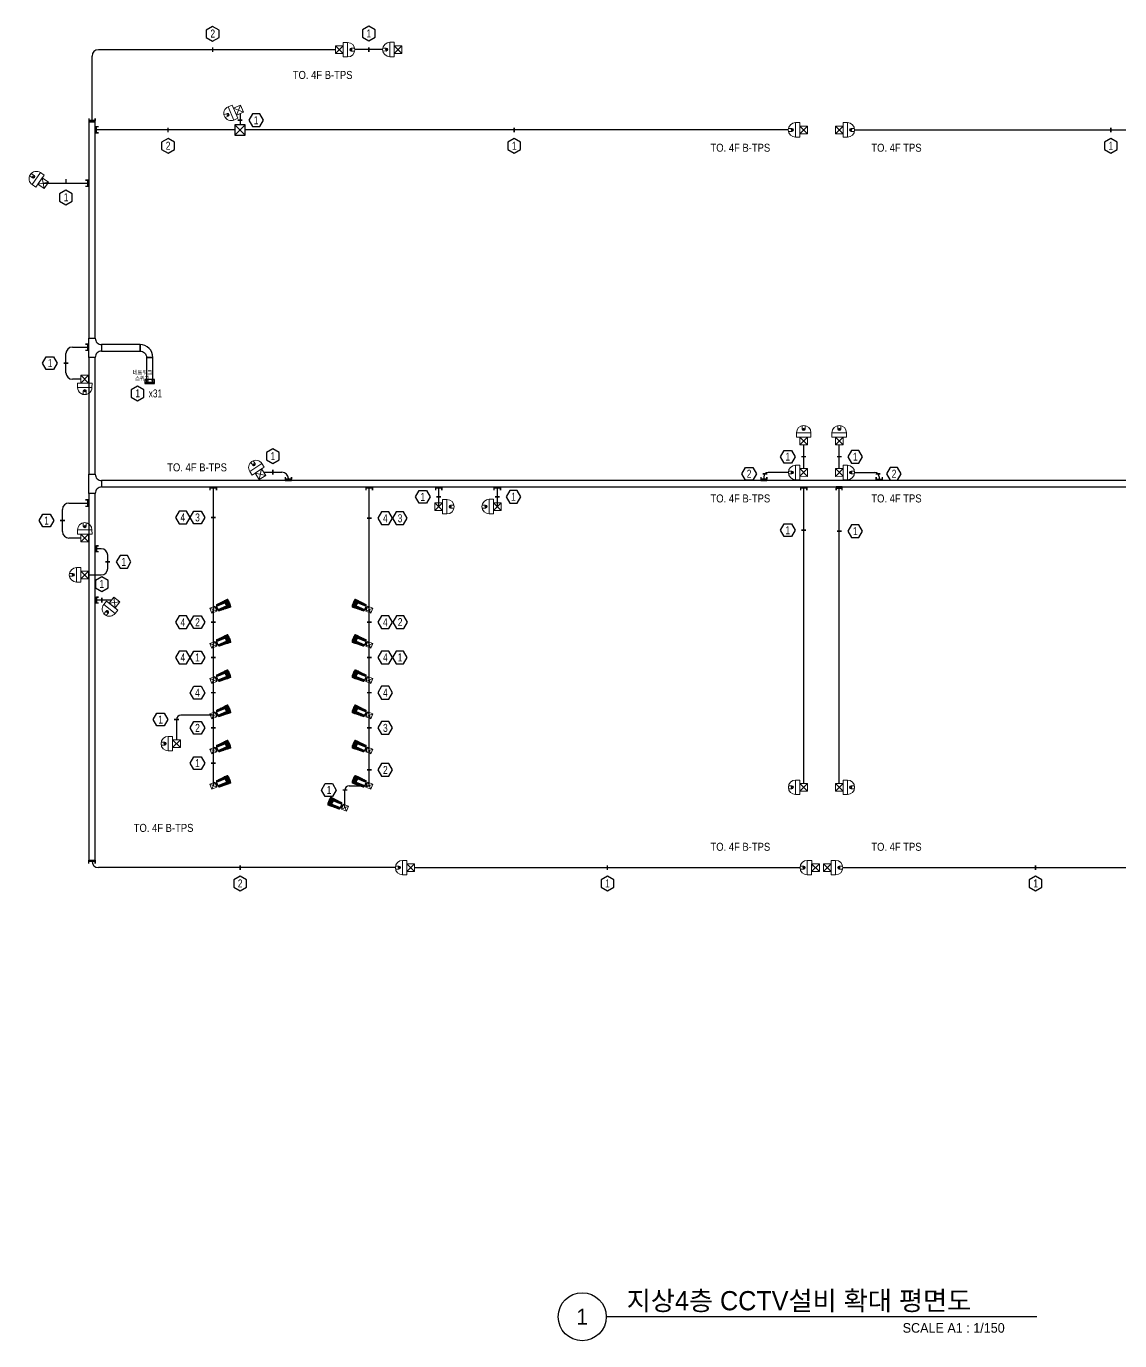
# Model space of a CAD drawing. Header units: millimetres. Extents: x 89860 to 502050, y -351975 to 882300.
# Drawn here: x 272213 to 323415, y 360825 to 422404 of the extents above; entities that cross this region are included whole.
import ezdxf
from ezdxf.enums import TextEntityAlignment as Align

# ---------------------------------------------------------------- set-up
doc = ezdxf.new("R2010")
doc.units = ezdxf.units.MM
doc.header["$LTSCALE"] = 150
doc.set_wipeout_variables(frame=1)
doc.linetypes.add('D1', pattern=[3, 1, -1, 1])
doc.layers.get('0').update_dxf_attribs({"lineweight": 0})
doc.layers.add('-----16 CCTV', color=3, linetype='Continuous', lineweight=0)
for name, color, linetype in [('-----17 CCTV Cable', 4, 'Continuous'), ('-----20 General Symbol', 3, 'Continuous'), ('-----27 Communication Cable Tray', 2, 'Continuous'), ('-----29 Indicator', 1, 'Continuous'), ('-----30 Text', 2, 'Continuous'), ('-----41 Drawing Title', 2, 'Continuous')]:
    doc.layers.add(name, color=color, linetype=linetype)
doc.styles.add('ELEC', font='')
doc.styles.get('ELEC').set_extended_font_data('Dotum')

# ---------------------------------------------------------------- blocks, each defined once
blk = doc.blocks.new('Dome Camera')
at = {"layer": '-----16 CCTV', "linetype": 'Continuous'}
for p, q in [((-180, 180), (180, -180)), ((180, 180), (-180, -180)), ((339, -180), (-339, -180)), ((-339, -180), (-339, -383)), ((-339, -383), (339, -383)), ((339, -383), (339, -180))]:
    blk.add_line(p, q, dxfattribs=at)
at = {"layer": '-----16 CCTV', "linetype": 'Continuous', "lineweight": 0}
for p, q in [((-339, -180), (339, -180)), ((-339, -383), (-339, -180)), ((-68, -553), (-68, -715)), ((68, -553), (68, -715)), ((339, -180), (339, -383))]:
    blk.add_line(p, q, dxfattribs=at)
at = {"layer": '-----16 CCTV', "linetype": 'Continuous'}
blk.add_lwpolyline([(180, 180), (-180, 180), (-180, -180), (180, -180)], close=True, dxfattribs=at)
blk.add_lwpolyline([(-68, -715), (-68, -553, -1), (68, -553), (68, -715)], format="xyb", dxfattribs=at)
at = {"layer": '-----16 CCTV', "linetype": 'Continuous', "lineweight": 0}
blk.add_circle((0, -553), 33.9, dxfattribs=at)
blk.add_circle((0, -553), 33.9, dxfattribs=at)
blk.add_arc((0, -383), 339, 180, 0, dxfattribs=at)
at = {"layer": '-----16 CCTV', "linetype": 'Continuous'}
blk.add_arc((0, -383), 339, 180, 0, dxfattribs=at)
blk = doc.blocks.new('O08')
blk.add_hatch(color=256).paths.add_polyline_path([(120, 51), (-120, 51), (-120, 0), (120, 0)])
blk.add_lwpolyline([(120, 127.5), (120, 0), (-120, 0), (-120, 127.5), (-120, 51), (120, 51)])
blk = doc.blocks.new('Thermal Camera')
at = {"layer": '-----16 CCTV', "transparency": 33554687}
h = blk.add_hatch(dxfattribs=at)
h.set_pattern_fill('ANSI38', color=256, scale=4, angle=368)
h.set_pattern_definition([(53, (129637.524, 55285.349), (-10.142671, 7.6430508), []), (143, (129637.524, 55285.349), (-27.9283927, 5.1434306), [31.75, -19.05])])
h.paths.add_polyline_path([(871, -222), (881, -216), (904, -120), (908, -62), (910, -9), (910, 0), (910, 9), (908, 62), (904, 120), (881, 216), (871, 222), (715, 218), (682, 208), (266, 187), (252, 181, 0.095066), (218, 94, -0.002871), (687, 95, -0.395185), (713, 70), (713, 0), (713, -70, -0.394589), (687, -95, -0.002872), (218, -94, 0.095066), (252, -181), (266, -187), (682, -208), (715, -218)])
at = {"layer": '-----16 CCTV'}
for p, q in [((-138, 138), (-138, -138)), ((138, 138), (-138, 138)), ((-138, -138), (138, 138)), ((-138, 138), (138, -138)), ((138, 138), (138, -138)), ((216, 53), (218, 86)), ((216, 53), (232, 44)), ((232, 0), (232, 44)), ((266, 187), (252, 181)), ((682, 208), (266, 187)), ((680, 78), (687, 95)), ((682, 208), (715, 218)), ((695, 62), (713, 70)), ((709, 0), (709, 69)), ((713, 0), (713, 70)), ((715, 218), (871, 222)), ((881, 216), (871, 222)), ((881, 216), (904, 120)), ((904, 120), (908, 62)), ((908, 62), (910, 9)), ((910, 9), (910, 0)), ((-138, -138), (138, -138)), ((216, -53), (232, -44)), ((216, -53), (218, -86)), ((232, 0), (232, -44)), ((266, -187), (252, -181)), ((682, -208), (266, -187)), ((680, -78), (687, -95)), ((682, -208), (715, -218)), ((695, -62), (713, -70)), ((709, 0), (709, -69)), ((713, 0), (713, -70)), ((715, -218), (871, -222)), ((881, -216), (871, -222)), ((881, -216), (904, -120)), ((904, -120), (908, -62)), ((908, -62), (910, -9)), ((910, -9), (910, 0))]:
    blk.add_line(p, q, dxfattribs=at)
at = {"layer": '-----16 CCTV', "lineweight": 13}
for p, q in [((138, -111), (138, 111)), ((218, 94), (218, 86)), ((218, 86), (680, 78)), ((695, 62), (695, 0)), ((218, -86), (680, -78)), ((218, -94), (218, -86)), ((695, -62), (695, 0))]:
    blk.add_line(p, q, dxfattribs=at)
for points in [[(138, 111), (138, 111)], [(151, 59), (151, 59)], [(151, 59), (151, 59)], [(159, 67), (159, -66)], [(217, 75), (165, 72), (165, -72), (217, -75)], [(208, 0), (208, 17)], [(208, 0), (208, -17)], [(217, 26), (232, 27)], [(151, -58), (151, -58)], [(217, -26), (232, -27)]]:
    blk.add_lwpolyline(points, dxfattribs=at)
blk.add_lwpolyline([(151, -59), (151, 59), (151, -58)], close=True, dxfattribs=at)
blk.add_lwpolyline([(151, -51, -0.298179), (157, -57), (157, 58)], format="xyb", dxfattribs=at)
for centre, radius, start, end in [((-200, 0), 356, 9.4628, 18.10039), ((149, 59), 8.39, 286.66509, 351.98602), ((170, 60), 13.2, 112.14996, 191.03428), ((217, 17), 9.34, 92.10396, 179.99455), ((463, 48), 250, 147.67125, 169.39345), ((538, -40708), 40804, 89.79124, 90.44929), ((304, -70229), 70321, 89.68911, 90.06973), ((-169, -8), 324, 341.4623, 350.9745), ((173, -59), 15.9, 172.87498, 240.25512), ((217, -17), 9.34, 180.00545, 267.89604), ((304, 70229), 70321, 269.93027, 270.31089), ((463, -48), 250, 190.60655, 212.32875), ((538, 40708), 40804, 269.55071, 270.20876)]:
    blk.add_arc(centre, radius, start, end, dxfattribs=at)
at = {"layer": '-----16 CCTV'}
for centre, radius, start, end in [((678, 61), 17, 3.87128, 82.4335), ((685, 67), 24.1, 4.13471, 89.12052), ((687, 69), 26.3, 3.65655, 89.90932), ((678, -61), 17, 277.5665, 356.12872), ((685, -67), 24.1, 270.87948, 355.86529), ((687, -69), 26.3, 270.09068, 356.34345)]:
    blk.add_arc(centre, radius, start, end, dxfattribs=at)
blk = doc.blocks.new('BOX(CCTV)')
blk.add_wipeout([(-200, 200), (-200, -200), (200, -200), (200, 200)])
at = {"layer": '-----20 General Symbol'}
for p, q in [((200, 200), (-200, -200)), ((-200, 200), (200, -200))]:
    blk.add_line(p, q, dxfattribs=at)
blk.add_lwpolyline([(-200, 200), (200, 200), (200, -200), (-200, -200)], close=True, dxfattribs=at)

msp = doc.modelspace()

# ---------------------------------------------------------------- linework, layer by layer
at = {"layer": '-----16 CCTV', "color": 3, "const_width": 0.198}
msp.add_lwpolyline([(278311, 406451), (278311, 405650), (276989, 405650), (276989, 406451)], close=True, dxfattribs=at)
at = {"layer": '-----17 CCTV Cable'}
for p, q in [((286698, 421308), (275591, 421308)), ((288900, 421314), (287600, 421309)), ((275291, 417930, 0), (275291, 421008)), ((307897, 417551), (282221, 417551)), ((311003, 417551), (343874, 417551, 0)), ((273001, 415051), (275141, 415051, 0)), ((274071, 406172), (274071, 407072)), ((274371, 407372), (275141, 407372, 0)), ((274771, 405872), (274371, 405872)), ((308620, 401680), (308619, 402800)), ((310280, 401680), (310281, 402800)), ((283327, 401514), (284186, 401514)), ((307898, 401501), (306946, 401501)), ((311002, 401501), (311954, 401501)), ((284486, 401214, 0), (284486, 401121, 0)), ((306746, 401301, 0), (306746, 401121, 0)), ((312154, 401301, 0), (312154, 401121, 0)), ((280975, 386825), (280975, 400821, 0)), ((288275, 386825), (288275, 400821, 0)), ((291528, 399898), (291528, 400821, 0)), ((294272, 399904), (294272, 400821, 0)), ((308620, 386930), (308620, 400821)), ((310280, 386930), (310280, 400821)), ((273907, 398728, 0), (273907, 399770, 0)), ((274207, 400070, 0), (275141, 400070, 0)), ((274771, 398428), (274207, 398428, 0)), ((275724, 397924, 0), (275440, 397924, 0)), ((276024, 397003, 0), (276024, 397624, 0)), ((275129, 396703), (275724, 396703, 0)), ((276197, 395520), (275440, 395520, 0)), ((279247, 389925), (279247, 389722)), ((280975, 390125), (279447, 390125)), ((279247, 389722), (279248, 388980)), ((287335, 386825, 0), (288275, 386825)), ((287135, 385798), (287135, 386625)), ((275291, 383331, 0), (275291, 383291, 0)), ((289496, 382991), (275591, 382991)), ((290398, 382990), (308448, 382991)), ((310452, 382991), (328500, 382991))]:
    msp.add_line(p, q, dxfattribs=at)
for centre, radius, start, end in [((275591, 421008, 0), 300, 90, 180), ((274371, 407072, 0), 300, 90, 180), ((274371, 406172), 300, 180, 270), ((284186, 401214, 0), 300, 0, 90), ((306946, 401301, 0), 200, 90, 180), ((311954, 401301, 0), 200, 0, 90), ((274207, 399770, 0), 300, 90, 180), ((274207, 398728, 0), 300, 180, 270), ((275724, 397624, 0), 300, 0, 90), ((275724, 397003, 0), 300, 270, 0), ((279447, 389925, 0), 200, 90, 180), ((287335, 386625, 0), 200, 90, 180), ((275591, 383291, 0), 300, 180, 270)]:
    msp.add_arc(centre, radius, start, end, dxfattribs=at)
at = {"layer": '-----27 Communication Cable Tray', "elevation": 0}
for points in [[(275141, 417930), (275141, 407791), (275441, 407791), (275441, 417930)], [(277541, 407491), (275741, 407491), (275741, 407191), (277541, 407191)], [(275141, 406891), (275141, 401421), (275441, 401421), (275441, 406891)], [(277841, 406891), (277841, 405662), (278141, 405662), (278141, 406891)], [(275741, 400821), (343574, 400821), (343574, 401121), (275741, 401121)], [(275141, 400521), (275141, 383331), (275441, 383331), (275441, 400521)]]:
    msp.add_lwpolyline(points, close=True, dxfattribs=at)
for points in [[(275441, 406891), (275141, 406891), (275141, 406891), (275141, 407791), (275441, 407791, 0.414214), (275741, 407491), (275741, 407191), (275741, 407191, 0.414214)], [(277541, 407191), (277541, 407191, -0.414214), (277841, 406891), (277841, 406891), (278141, 406891, 0.414214), (277541, 407491)], [(275441, 400521), (275141, 400521), (275141, 400521), (275141, 401421), (275441, 401421, 0.414214), (275741, 401121), (275741, 400821), (275741, 400821, 0.414214)]]:
    msp.add_lwpolyline(points, format="xyb", close=True, dxfattribs=at)
at = {"layer": '-----27 Communication Cable Tray', "color": 1, "elevation": 0}
msp.add_lwpolyline([(277766, 405862), (277766, 405662), (278216, 405662), (278216, 405862), (277766, 405862)], dxfattribs=at)
at = {"layer": '-----27 Communication Cable Tray', "color": 1, "linetype": 'D1', "elevation": 0}
for points in [[(277766, 405862), (278216, 405662)], [(278216, 405862), (277766, 405662)]]:
    msp.add_lwpolyline(points, dxfattribs=at)
at = {"layer": '-----27 Communication Cable Tray', "elevation": 0}
for points in [[(277891, 405812), (277841, 405812), (277841, 405712), (278141, 405712), (278141, 405812), (278091, 405812)], [(277816, 405712), (277816, 405662), (278166, 405662), (278166, 405712), (277816, 405712)]]:
    msp.add_lwpolyline(points, dxfattribs=at)
at = {"layer": '-----29 Indicator'}
for points in [[(280642, 422228), (280642, 421885), (280940, 421713), (281237, 421885), (281237, 422228), (280940, 422400), (280642, 422228)], [(287953, 422232), (287953, 421889), (288250, 421717), (288547, 421889), (288547, 422232), (288250, 422404), (287953, 422232)], [(279147, 416630), (279147, 416973), (278849, 417145), (278552, 416973), (278552, 416630), (278849, 416458), (279147, 416630)], [(295357, 416630), (295357, 416973), (295059, 417145), (294762, 416973), (294762, 416630), (295059, 416458), (295357, 416630)], [(277724, 405033), (277724, 405377), (277426, 405548), (277129, 405377), (277129, 405033), (277426, 404862), (277724, 405033)], [(283459, 402435), (283459, 402091), (283757, 401920), (284054, 402091), (284054, 402435), (283757, 402606), (283459, 402435)], [(307699, 402537), (308043, 402537), (308214, 402240), (308043, 401943), (307699, 401943), (307527, 402240), (307699, 402537)], [(311201, 402537), (310857, 402537), (310686, 402240), (310857, 401943), (311201, 401943), (311373, 402240), (311201, 402537)], [(307699, 399092), (308043, 399092), (308215, 398795), (308043, 398498), (307699, 398498), (307528, 398795), (307699, 399092)], [(311201, 399052), (310857, 399052), (310685, 398755), (310857, 398458), (311201, 398458), (311372, 398755), (311201, 399052)], [(280054, 389832), (280398, 389832), (280570, 389535), (280398, 389238), (280054, 389238), (279883, 389535), (280054, 389832)], [(289196, 389832), (288852, 389832), (288680, 389535), (288852, 389238), (289196, 389238), (289367, 389535), (289196, 389832)], [(286214, 386922), (286558, 386922), (286729, 386625), (286558, 386328), (286214, 386328), (286042, 386625), (286214, 386922)], [(282520, 382070), (282520, 382413), (282223, 382585), (281925, 382413), (281925, 382070), (282223, 381898), (282520, 382070)], [(299721, 382070), (299721, 382413), (299423, 382585), (299126, 382413), (299126, 382070), (299423, 381898), (299721, 382070)], [(319773, 382070), (319773, 382413), (319476, 382585), (319179, 382413), (319179, 382070), (319476, 381898), (319773, 382070)]]:
    msp.add_lwpolyline(points, close=True, dxfattribs=at)
for points in [[(280940, 421197, 74.1, 74.1, 0), (280940, 421419, 0, 0, 0), (280940, 421713, 0, 0, 0)], [(288250, 421201, 74.1, 74.1, 0), (288250, 421423, 0, 0, 0), (288250, 421717, 0, 0, 0)], [(278849, 417662, 74.1, 74.1, 0), (278849, 417439, 0, 0, 0), (278849, 417145, 0, 0, 0)], [(295059, 417662, 74.1, 74.1, 0), (295059, 417439, 0, 0, 0), (295059, 417145, 0, 0, 0)], [(308731, 402240, 74.1, 74.1, 0), (308509, 402240, 0, 0, 0), (308214, 402240, 0, 0, 0)], [(310169, 402240, 74.1, 74.1, 0), (310391, 402240, 0, 0, 0), (310686, 402240, 0, 0, 0)], [(283757, 401403, 74.1, 74.1, 0), (283757, 401625, 0, 0, 0), (283757, 401920, 0, 0, 0)], [(308731, 398795, 74.1, 74.1, 0), (308509, 398795, 0, 0, 0), (308215, 398795, 0, 0, 0)], [(310169, 398755, 74.1, 74.1, 0), (310391, 398755, 0, 0, 0), (310685, 398755, 0, 0, 0)], [(281086, 389535, 74.1, 74.1, 0), (280864, 389535, 0, 0, 0), (280570, 389535, 0, 0, 0)], [(288164, 389535, 74.1, 74.1, 0), (288386, 389535, 0, 0, 0), (288680, 389535, 0, 0, 0)], [(287246, 386625, 74.1, 74.1, 0), (287024, 386625, 0, 0, 0), (286729, 386625, 0, 0, 0)], [(282223, 383102, 74.1, 74.1, 0), (282223, 382879, 0, 0, 0), (282223, 382585, 0, 0, 0)], [(299423, 383102, 74.1, 74.1, 0), (299423, 382879, 0, 0, 0), (299423, 382585, 0, 0, 0)], [(319476, 383102, 74.1, 74.1, 0), (319476, 382879, 0, 0, 0), (319476, 382585, 0, 0, 0)]]:
    msp.add_lwpolyline(points, format="xyseb", dxfattribs=at)
at = {"layer": '-----29 Indicator', "elevation": 0}
for points in [[(322996, 417662, 74.1, 74.1, 0), (322996, 417439, 0, 0, 0), (322996, 417145, 0, 0, 0)], [(274071, 415248, 74.1, 74.1, 0), (274071, 415025, 0, 0, 0), (274071, 414731, 0, 0, 0)], [(274182, 406622, 74.1, 74.1, 0), (273959, 406622, 0, 0, 0), (273665, 406622, 0, 0, 0)], [(306916, 401442, 74.1, 74.1, 0), (306694, 401442, 0, 0, 0), (306400, 401442, 0, 0, 0)], [(311984, 401442, 74.1, 74.1, 0), (312206, 401442, 0, 0, 0), (312500, 401442, 0, 0, 0)], [(291639, 400359, 74.1, 74.1, 0), (291417, 400359, 0, 0, 0), (291122, 400359, 0, 0, 0)], [(294161, 400362, 74.1, 74.1, 0), (294383, 400362, 0, 0, 0), (294678, 400362, 0, 0, 0)], [(274018, 399249, 74.1, 74.1, 0), (273795, 399249, 0, 0, 0), (273501, 399249, 0, 0, 0)], [(281086, 399396, 74.1, 74.1, 0), (280864, 399396, 0, 0, 0), (280570, 399396, 0, 0, 0)], [(288164, 399355, 74.1, 74.1, 0), (288386, 399355, 0, 0, 0), (288680, 399355, 0, 0, 0)], [(275913, 397314, 74.1, 74.1, 0), (276135, 397314, 0, 0, 0), (276429, 397314, 0, 0, 0)], [(275746, 395409, 74.1, 74.1, 0), (275746, 395631, 0, 0, 0), (275746, 395925, 0, 0, 0)], [(275746, 395406, 74.1, 74.1, 0), (275746, 395629, 0, 0, 0), (275746, 395923, 0, 0, 0)], [(281086, 394485, 74.1, 74.1, 0), (280864, 394485, 0, 0, 0), (280570, 394485, 0, 0, 0)], [(288164, 394485, 74.1, 74.1, 0), (288386, 394485, 0, 0, 0), (288680, 394485, 0, 0, 0)], [(281086, 392835, 74.1, 74.1, 0), (280864, 392835, 0, 0, 0), (280570, 392835, 0, 0, 0)], [(288164, 392835, 74.1, 74.1, 0), (288386, 392835, 0, 0, 0), (288680, 392835, 0, 0, 0)], [(281086, 391185, 74.1, 74.1, 0), (280864, 391185, 0, 0, 0), (280570, 391185, 0, 0, 0)], [(288164, 391185, 74.1, 74.1, 0), (288386, 391185, 0, 0, 0), (288680, 391185, 0, 0, 0)], [(279359, 389925, 74.1, 74.1, 0), (279136, 389925, 0, 0, 0), (278842, 389925, 0, 0, 0)], [(281086, 387885, 74.1, 74.1, 0), (280864, 387885, 0, 0, 0), (280570, 387885, 0, 0, 0)], [(288164, 387565, 74.1, 74.1, 0), (288386, 387565, 0, 0, 0), (288680, 387565, 0, 0, 0)]]:
    msp.add_lwpolyline(points, format="xyseb", dxfattribs=at)
for points in [[(323294, 416630), (323294, 416973), (322996, 417145), (322699, 416973), (322699, 416630), (322996, 416458), (323294, 416630)], [(274368, 414216), (274368, 414560), (274071, 414731), (273773, 414560), (273773, 414216), (274071, 414044), (274368, 414216)], [(273150, 406920), (273493, 406920), (273665, 406622), (273493, 406325), (273150, 406325), (272978, 406622), (273150, 406920)], [(305884, 401739), (306228, 401739), (306400, 401442), (306228, 401145), (305884, 401145), (305713, 401442), (305884, 401739)], [(313016, 401739), (312672, 401739), (312500, 401442), (312672, 401145), (313016, 401145), (313187, 401442), (313016, 401739)], [(290607, 400657), (290951, 400657), (291122, 400359), (290951, 400062), (290607, 400062), (290436, 400359), (290607, 400657)], [(295193, 400660), (294849, 400660), (294678, 400362), (294849, 400065), (295193, 400065), (295364, 400362), (295193, 400660)], [(279711, 399694), (279368, 399694), (279196, 399396), (279368, 399099), (279711, 399099), (279883, 399396), (279711, 399694)], [(280054, 399694), (280398, 399694), (280570, 399396), (280398, 399099), (280054, 399099), (279883, 399396), (280054, 399694)], [(289196, 399652), (288852, 399652), (288680, 399355), (288852, 399058), (289196, 399058), (289367, 399355), (289196, 399652)], [(289882, 399652), (289539, 399652), (289367, 399355), (289539, 399058), (289882, 399058), (290054, 399355), (289882, 399652)], [(272986, 399546), (273329, 399546), (273501, 399249), (273329, 398951), (272986, 398951), (272814, 399249), (272986, 399546)], [(276945, 397611), (276601, 397611), (276429, 397314), (276601, 397016), (276945, 397016), (277116, 397314), (276945, 397611)], [(275448, 396441), (275448, 396097), (275746, 395925), (276043, 396097), (276043, 396441), (275746, 396612), (275448, 396441)], [(275449, 396438), (275449, 396094), (275746, 395923), (276044, 396094), (276044, 396438), (275746, 396610), (275449, 396438)], [(279711, 394782), (279368, 394782), (279196, 394485), (279368, 394188), (279711, 394188), (279883, 394485), (279711, 394782)], [(280054, 394782), (280398, 394782), (280570, 394485), (280398, 394188), (280054, 394188), (279883, 394485), (280054, 394782)], [(289196, 394782), (288852, 394782), (288680, 394485), (288852, 394188), (289196, 394188), (289367, 394485), (289196, 394782)], [(289885, 394787), (289542, 394787), (289370, 394490), (289542, 394193), (289885, 394193), (290057, 394490), (289885, 394787)], [(279711, 393132), (279368, 393132), (279196, 392835), (279368, 392538), (279711, 392538), (279883, 392835), (279711, 393132)], [(280054, 393132), (280398, 393132), (280570, 392835), (280398, 392538), (280054, 392538), (279883, 392835), (280054, 393132)], [(289196, 393132), (288852, 393132), (288680, 392835), (288852, 392538), (289196, 392538), (289367, 392835), (289196, 393132)], [(289882, 393132), (289539, 393132), (289367, 392835), (289539, 392538), (289882, 392538), (290054, 392835), (289882, 393132)], [(280054, 391482), (280398, 391482), (280570, 391185), (280398, 390888), (280054, 390888), (279883, 391185), (280054, 391482)], [(289196, 391482), (288852, 391482), (288680, 391185), (288852, 390888), (289196, 390888), (289367, 391185), (289196, 391482)], [(278327, 390222), (278670, 390222), (278842, 389925), (278670, 389628), (278327, 389628), (278155, 389925), (278327, 390222)], [(280054, 388182), (280398, 388182), (280570, 387885), (280398, 387588), (280054, 387588), (279883, 387885), (280054, 388182)], [(289196, 387862), (288852, 387862), (288680, 387565), (288852, 387268), (289196, 387268), (289367, 387565), (289196, 387862)]]:
    msp.add_lwpolyline(points, close=True, dxfattribs=at)
at = {"layer": '-----41 Drawing Title', "color": 7}
msp.add_line((319530, 361950), (299370, 361950), dxfattribs=at)
msp.add_circle((298245, 361950), 1125, dxfattribs=at)

# ---------------------------------------------------------------- block references
at = {"layer": '-----16 CCTV', "xscale": -1}
for p, rotation in [((286878, 421308), 90.0404919361149), ((310281, 417550), 90.0404919361149), ((308620, 402980), 180.0404919361149), ((310280, 401500), 90.0404919361149), ((291528, 399898), 90.0404919361149), ((274951, 398428), 180.0404919361149), ((276340, 395407), 322.3833589308917), ((310280, 386750), 90.0404919361149), ((309730, 382990), 90.0404919361149)]:
    msp.add_blockref('Dome Camera', p, dxfattribs=dict(at, rotation=rotation))
at = {"layer": '-----16 CCTV'}
for p, rotation in [((289622, 421314), 269.9595080638851), ((282149, 418478, 0), 293.6883930484366), ((308619, 417550), 269.9595080638851), ((273001, 415051), 235.8450351181425), ((274951, 405872), 359.9595080638851), ((310280, 402980), 179.9595080638851), ((283176, 401415), 213.4244589623535), ((308620, 401500), 269.9595080638851), ((294272, 399904), 269.9595080638851), ((274949, 396703), 269.9595080638851), ((279247, 388800), 269.9595080638851), ((308620, 386750), 269.9595080638851), ((290218, 382990), 269.9595080638851), ((309170, 382990), 269.9595080638851)]:
    msp.add_blockref('Dome Camera', p, dxfattribs=dict(at, rotation=rotation))
at = {"layer": '-----16 CCTV', "color": 3}
for p, xscale, yscale, zscale, rotation in [((280975, 395075), 0.9023765432099201, 0.9023765432099201, 0.9023765432099201, 22.55654688363872), ((288275, 395075), -0.9023765432099202, 0.9023765432099203, 0.9023765432099203, 337.4434531163613), ((280975, 393425), 0.9023765432099201, 0.9023765432099201, 0.9023765432099201, 22.55654688363872), ((288275, 393425), -0.9023765432099202, 0.9023765432099203, 0.9023765432099203, 337.4434531163613), ((280975, 391775), 0.9023765432099201, 0.9023765432099201, 0.9023765432099201, 22.55654688363872), ((288275, 391775), -0.9023765432099202, 0.9023765432099203, 0.9023765432099203, 337.4434531163613), ((280975, 390125), 0.9023765432099201, 0.9023765432099201, 0.9023765432099201, 22.55654688363872), ((288275, 390125), -0.9023765432099202, 0.9023765432099203, 0.9023765432099203, 337.4434531163613), ((280975, 388475), 0.9023765432099201, 0.9023765432099201, 0.9023765432099201, 22.55654688363872), ((288275, 388475), -0.9023765432099202, 0.9023765432099203, 0.9023765432099203, 337.4434531163613), ((280975, 386825), 0.9023765432099201, 0.9023765432099201, 0.9023765432099201, 22.55654688363872), ((288275, 386825), -0.9023765432099202, 0.9023765432099203, 0.9023765432099203, 337.4434531163613), ((287135, 385798), -0.9023765432099202, 0.9023765432099203, 0.9023765432099203, 337.4434531163613)]:
    msp.add_blockref('Thermal Camera', p, dxfattribs=dict(at, xscale=xscale, yscale=yscale, zscale=zscale, rotation=rotation))
at = {"layer": '-----17 CCTV Cable', "yscale": 1.199999999953434, "zscale": 1.199999999953434}
for p, xscale in [((275291, 417930, 0), -1.199999999953434), ((284486, 401121, 0), -1.199999999953434), ((306746, 401121, 0), -1.199999999953434), ((312154, 401121, 0), 1.199999999953434)]:
    msp.add_blockref('O08', p, dxfattribs=dict(at, xscale=xscale))
for p, xscale, rotation in [((275441, 417551, 0), -1.199999999953434, 269.9999999999889), ((275141, 415051, 0), -1.199999999953434, 90), ((275141, 407372, 0), -1.199999999953434, 90), ((280975, 400821, 0), 1.199999999953434, 180), ((288275, 400821, 0), 1.199999999953434, 180), ((291528, 400821, 0), 1.199999999953434, 180), ((294272, 400821, 0), 1.199999999953434, 180), ((308620, 400821), 1.199999999953434, 180), ((310280, 400821), -1.199999999953434, 180), ((275141, 400070, 0), -1.199999999953434, 90), ((275440, 397924, 0), 1.199999999953434, 270), ((275440, 395520, 0), 1.199999999953434, 270), ((275291, 383331, 0), 1.199999999953434, 180)]:
    msp.add_blockref('O08', p, dxfattribs=dict(at, xscale=xscale, rotation=rotation))

# ---------------------------------------------------------------- texts
at = {"layer": '-----16 CCTV', "color": 3, "style": 'ELEC', "width": 0.9}
for s, p in [('네트워크', (277650, 406191)), ('스위치', (277650, 405911))]:
    msp.add_text(s, height=197.6, dxfattribs=at).set_placement(p, align=Align.MIDDLE_CENTER)
at = {"layer": '-----30 Text', "transparency": 33554687, "style": 'ELEC', "width": 0.8}
for s, p in [('2', (280944, 422063)), ('1', (288254, 422067)), ('1', (282974, 418005, 0)), ('2', (278853, 416808)), ('1', (295063, 416808)), ('1', (323000, 416808, 0)), ('1', (274075, 414394, 0)), ('1', (273326, 406622, 0)), ('1', (277430, 405211)), ('x31', (278260, 405205)), ('1', (283761, 402269)), ('1', (307875, 402240)), ('1', (311033, 402240)), ('2', (306060, 401442, 0)), ('2', (312848, 401442, 0)), ('1', (290783, 400359, 0)), ('1', (295025, 400362, 0)), ('1', (273162, 399249, 0)), ('4', (279543, 399396, 0)), ('3', (280230, 399396, 0)), ('4', (289028, 399355, 0)), ('3', (289715, 399355, 0)), ('1', (307875, 398795)), ('1', (311033, 398755)), ('1', (276777, 397314, 0)), ('1', (275750, 396275, 0)), ('1', (275750, 396272, 0)), ('4', (279543, 394485, 0)), ('2', (280230, 394485, 0)), ('4', (289028, 394485, 0)), ('2', (289718, 394490, 0)), ('4', (279543, 392835, 0)), ('1', (280230, 392835, 0)), ('4', (289028, 392835, 0)), ('1', (289715, 392835, 0)), ('4', (280230, 391185, 0)), ('4', (289028, 391185, 0)), ('1', (278503, 389925)), ('2', (280230, 389535)), ('3', (289028, 389535)), ('1', (280230, 387885)), ('2', (289028, 387565)), ('1', (286390, 386625)), ('2', (282227, 382248)), ('1', (299427, 382247)), ('1', (319480, 382248))]:
    msp.add_text(s, height=375, dxfattribs=at).set_placement(p, align=Align.MIDDLE_CENTER)
at = {"layer": '-----30 Text', "style": 'ELEC', "width": 0.9}
for s, p in [('TO. 4F B-TPS', (286091, 420125, 0)), ('TO. 4F B-TPS', (305651, 416715, 0)), ('TO. 4F TPS', (312961, 416715, 0)), ('TO. 4F B-TPS', (280211, 401741, 0)), ('TO. 4F B-TPS', (305651, 400285, 0)), ('TO. 4F TPS', (312961, 400285, 0)), ('TO. 4F B-TPS', (278641, 384851, 0)), ('TO. 4F B-TPS', (305651, 383965, 0)), ('TO. 4F TPS', (312961, 383965, 0))]:
    msp.add_text(s, height=375, dxfattribs=at).set_placement(p, align=Align.MIDDLE)
at = {"layer": '-----41 Drawing Title', "color": 2, "style": 'ELEC'}
msp.add_text('지상4층 CCTV설비 확대 평면도', height=900, dxfattribs=at).set_placement((300329, 362250))
at = {"layer": '-----41 Drawing Title', "color": 7, "style": 'ELEC'}
msp.add_text('1', height=750, dxfattribs=at).set_placement((298245, 361950), align=Align.MIDDLE)
at = {"layer": '-----41 Drawing Title', "style": 'ELEC'}
msp.add_text('SCALE A1 : 1/150', height=450, dxfattribs=at).set_placement((318030, 361200), align=Align.RIGHT)

# ---------------------------------------------------------------- next in the draw order: block references
at = {"layer": '-----20 General Symbol', "lineweight": 0, "extrusion": (0, 0, -1), "xscale": 1.2, "yscale": 1.2, "zscale": -1.2}
msp.add_blockref('BOX(CCTV)', (-282221, 417551, 0), dxfattribs=at)

# ---------------------------------------------------------------- next in the draw order: linework, layer by layer
at = {"layer": '-----17 CCTV Cable'}
for p, q in [((282221, 418313, 0), (282221, 417791, 0)), ((281981, 417551, 0), (275441, 417551, 0))]:
    msp.add_line(p, q, dxfattribs=at)
at = {"layer": '-----29 Indicator', "elevation": 0}
msp.add_lwpolyline([(283142, 418302), (282798, 418302), (282627, 418005), (282798, 417708), (283142, 417708), (283314, 418005), (283142, 418302)], close=True, dxfattribs=at)
msp.add_lwpolyline([(282110, 418005, 74.1, 74.1, 0), (282333, 418005, 0, 0, 0), (282627, 418005, 0, 0, 0)], format="xyseb", dxfattribs=at)

doc.saveas('drawing.dxf')
